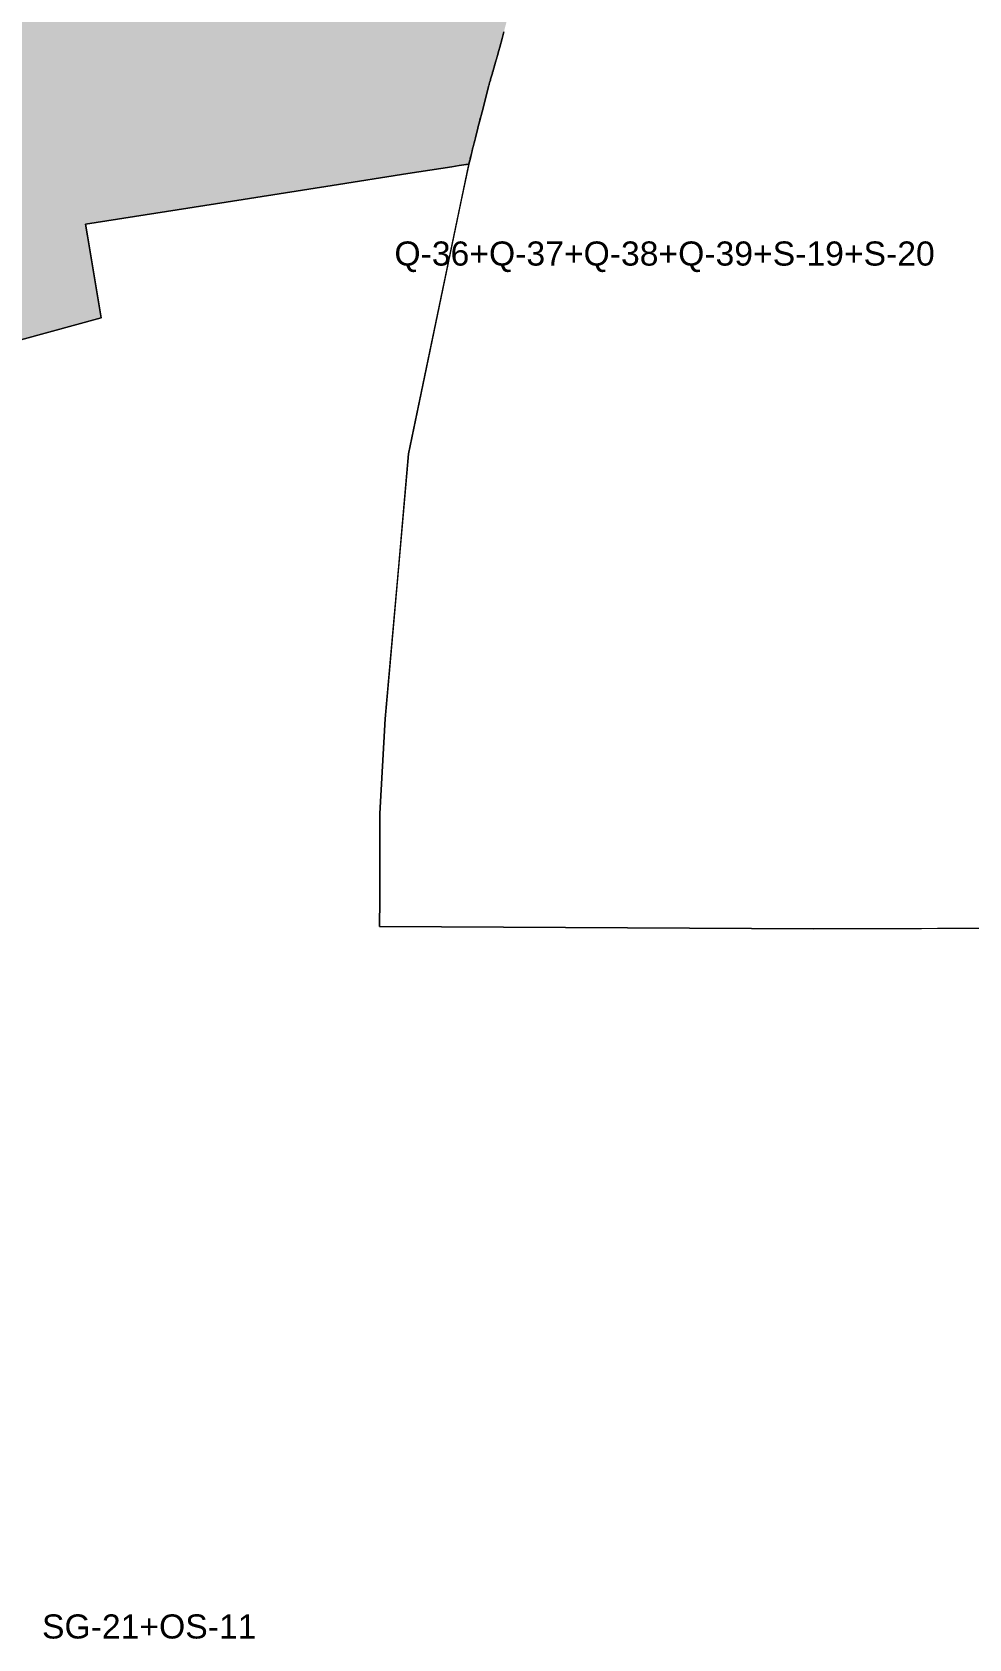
# Model space of a CAD drawing. Header units: metres. Extents: x 662613 to 666742, y 2728069 to 2732733.
# Drawn here: x 664188.3 to 664258.2, y 2730494.8 to 2730614.7 of the extents above; entities that cross this region are included whole.
import ezdxf
from ezdxf.enums import TextEntityAlignment as Align

# ---------------------------------------------------------------- set-up
doc = ezdxf.new("R2010")
doc.units = ezdxf.units.M
doc.header["$MEASUREMENT"] = 0
doc.layers.add('DQ_PLOT_ID', color=252, linetype='Continuous', lineweight=18)
doc.layers.add('Xref_DQ_MasterPlan_2024$0$DQ_PLOTS', color=252, linetype='Continuous', lineweight=15)
doc.layers.add('Open area$0$INTENSIVE LANDSCAPING AND PLAZAS', color=7, linetype='Continuous', true_color=0xecf9e2)
doc.styles.add('DQ_Plot_ID', font='arial.ttf')

# ---------------------------------------------------------------- blocks, each defined once
blk = doc.blocks.new('Xref_DQ_MasterPlan_2024')
at = {"layer": 'Xref_DQ_MasterPlan_2024$0$DQ_PLOTS'}
for points in [[(664223.47, 2730614.76), (664223.34, 2730614.27), (664223.16, 2730613.62), (664223.09, 2730613.36), (664223.07, 2730613.29), (664223.03, 2730613.16), (664222.84, 2730612.5), (664222.64, 2730611.78), (664222.63, 2730611.77), (664222.61, 2730611.69), (664222.48, 2730611.23), (664222.47, 2730611.22), (664222.47, 2730611.21), (664222.46, 2730611.16), (664222.42, 2730611.03), (664222.4, 2730610.97), (664222.39, 2730610.93), (664222.38, 2730610.88), (664222.37, 2730610.87), (664222.36, 2730610.81), (664222.33, 2730610.71), (664222.32, 2730610.69), (664222.11, 2730609.86), (664221.84, 2730608.79), (664221.77, 2730608.51), (664221.75, 2730608.43), (664221.65, 2730608.05), (664221.56, 2730607.7), (664221.5, 2730607.46), (664221.4, 2730607.08), (664221.39, 2730607.04), (664221.25, 2730606.47), (664221.22, 2730606.37), (664221.17, 2730606.17), (664221.16, 2730606.14), (664220.94, 2730605.24), (664220.85, 2730604.9), (664220.81, 2730604.89), (664220.12, 2730604.78), (664219.59, 2730604.7), (664216.3, 2730604.18), (664210.65, 2730603.29), (664202.75, 2730602.05), (664192.25, 2730600.4), (664193.42, 2730593.43), (664181.67, 2730590.22)], [(664270.74, 2730547.9), (664248.4, 2730547.84), (664246.58, 2730547.84), (664214.19, 2730548), (664214.2, 2730550.02), (664214.22, 2730556.43), (664214.61, 2730563.49), (664215.62, 2730574.9), (664216.35, 2730583.28), (664220.82, 2730604.74), (664220.85, 2730604.9), (664220.88, 2730605), (664220.91, 2730605.12), (664220.94, 2730605.24), (664220.94, 2730605.28), (664220.95, 2730605.31), (664220.96, 2730605.33), (664220.96, 2730605.35), (664220.98, 2730605.42), (664221.04, 2730605.66), (664221.07, 2730605.75), (664221.16, 2730606.14), (664221.17, 2730606.17), (664221.22, 2730606.37), (664221.25, 2730606.46), (664221.25, 2730606.47), (664221.34, 2730606.83), (664221.35, 2730606.88), (664221.39, 2730607.04), (664221.4, 2730607.08), (664221.5, 2730607.46), (664221.56, 2730607.7), (664221.65, 2730608.05), (664221.71, 2730608.29), (664221.75, 2730608.43), (664221.77, 2730608.51), (664221.84, 2730608.79), (664222.11, 2730609.86), (664222.32, 2730610.69), (664222.33, 2730610.71), (664222.36, 2730610.81), (664222.37, 2730610.87), (664222.38, 2730610.88), (664222.39, 2730610.93), (664222.4, 2730610.97), (664222.42, 2730611.03), (664222.46, 2730611.16), (664222.47, 2730611.21), (664222.47, 2730611.22), (664222.48, 2730611.23), (664222.61, 2730611.69), (664222.63, 2730611.77), (664222.64, 2730611.78), (664222.79, 2730612.32), (664222.84, 2730612.5), (664222.91, 2730612.72), (664223.03, 2730613.16), (664223.07, 2730613.29), (664223.09, 2730613.36), (664223.16, 2730613.62), (664223.34, 2730614.27), (664223.36, 2730614.35), (664223.47, 2730614.76)], [(664181.67, 2730590.22), (664193.42, 2730593.43), (664192.54, 2730598.68), (664192.25, 2730600.4), (664192.25, 2730600.4), (664202.75, 2730602.05), (664210.65, 2730603.29), (664216.3, 2730604.18), (664219.59, 2730604.7), (664220.12, 2730604.78), (664220.85, 2730604.9), (664220.26, 2730602.08), (664216.35, 2730583.28), (664214.61, 2730563.49), (664214.22, 2730556.43), (664214.2, 2730550.02), (664214.19, 2730548), (664246.58, 2730547.84), (664270.74, 2730547.9)]]:
    blk.add_lwpolyline(points, dxfattribs=at)
blk = doc.blocks.new('Open area')
at = {"layer": 'Open area$0$INTENSIVE LANDSCAPING AND PLAZAS'}
blk.add_hatch(color=256, dxfattribs=at).paths.add_polyline_path([(664231.1, 2730637.34), (664230.96, 2730637.01), (664231.02, 2730637.15), (664230.93, 2730636.95), (664230.88, 2730636.82), (664230.66, 2730636.29), (664230.42, 2730635.71), (664230.38, 2730635.61), (664230.2, 2730635.17), (664230.14, 2730635.01), (664229.89, 2730634.42), (664229.68, 2730633.91), (664229.59, 2730633.69), (664229.52, 2730633.53), (664229.47, 2730633.4), (664229.27, 2730632.91), (664229.19, 2730632.67), (664229.12, 2730632.44), (664229.12, 2730632.44), (664229.08, 2730632.32), (664228.97, 2730631.98), (664228.58, 2730630.76), (664228.52, 2730630.59), (664228.5, 2730630.51), (664228.42, 2730630.26), (664228.39, 2730630.18), (664228.25, 2730629.76), (664228.16, 2730629.47), (664228.07, 2730629.19), (664228.01, 2730629), (664227.81, 2730628.41), (664227.8, 2730628.39), (664227.63, 2730627.9), (664227.35, 2730627.05), (664227.31, 2730626.94), (664227.25, 2730626.76), (664227.04, 2730626.12), (664227.03, 2730626.1), (664226.96, 2730625.9), (664226.71, 2730625.15), (664226.51, 2730624.55), (664226.47, 2730624.43), (664226.25, 2730623.79), (664226.22, 2730623.7), (664226.18, 2730623.56), (664226.13, 2730623.41), (664226.11, 2730623.37), (664226.04, 2730623.16), (664225.99, 2730623.01), (664225.94, 2730622.86), (664225.87, 2730622.66), (664225.72, 2730622.2), (664225.58, 2730621.77), (664225.49, 2730621.51), (664225.45, 2730621.4), (664225.35, 2730621.1), (664225.03, 2730620.14), (664224.97, 2730619.93), (664224.92, 2730619.75), (664224.89, 2730619.66), (664224.56, 2730618.48), (664224.55, 2730618.45), (664224.46, 2730618.17), (664223.98, 2730616.67), (664223.96, 2730616.58), (664223.95, 2730616.57), (664223.75, 2730615.8), (664223.71, 2730615.66), (664223.68, 2730615.55), (664223.64, 2730615.41), (664223.58, 2730615.18), (664223.47, 2730614.76), (664223.34, 2730614.27), (664223.16, 2730613.62), (664223.09, 2730613.36), (664223.07, 2730613.29), (664223.03, 2730613.16), (664222.84, 2730612.5), (664222.64, 2730611.78), (664222.63, 2730611.77), (664222.61, 2730611.69), (664222.48, 2730611.23), (664222.47, 2730611.22), (664222.47, 2730611.21), (664222.46, 2730611.16), (664222.42, 2730611.03), (664222.4, 2730610.97), (664222.39, 2730610.93), (664222.38, 2730610.88), (664222.37, 2730610.87), (664222.36, 2730610.81), (664222.33, 2730610.71), (664222.32, 2730610.69), (664222.11, 2730609.86), (664221.84, 2730608.79), (664221.77, 2730608.51), (664221.75, 2730608.43), (664221.65, 2730608.05), (664221.56, 2730607.7), (664221.5, 2730607.46), (664221.4, 2730607.08), (664221.39, 2730607.04), (664221.25, 2730606.47), (664221.22, 2730606.37), (664221.17, 2730606.17), (664221.16, 2730606.14), (664220.94, 2730605.24), (664220.85, 2730604.9), (664220.81, 2730604.89), (664220.12, 2730604.78), (664219.59, 2730604.7), (664216.3, 2730604.18), (664210.65, 2730603.29), (664202.75, 2730602.05), (664192.25, 2730600.4), (664193.42, 2730593.43), (664181.67, 2730590.22), (664176.99, 2730585.71), (664175.07, 2730587.59), (664171.93, 2730587.66), (664166.62, 2730582.51), (664161.38, 2730578.68), (664166.32, 2730573.68), (664161.15, 2730568.73), (664159.15, 2730566.81), (664157.51, 2730565.25), (664156.06, 2730575.95), (664155.83, 2730577.41), (664153.52, 2730592.09), (664144.91, 2730605.9), (664143.95, 2730606.02), (664142.33, 2730606.22), (664142.01, 2730606.26), (664141.47, 2730606.33), (664141.46, 2730606.33), (664141.07, 2730606.38), (664138.83, 2730606.66), (664136.79, 2730606.92), (664134.53, 2730607.2), (664133.93, 2730607.28), (664130.15, 2730607.75), (664128.54, 2730607.95), (664127.47, 2730608.08), (664126, 2730608.27), (664125.36, 2730608.35), (664124.46, 2730608.46), (664124.46, 2730608.5), (664124.51, 2730608.99), (664127.86, 2730639.48), (664176.68, 2730633.41), (664178.22, 2730634.01), (664187.42, 2730639.08), (664185.91, 2730642.18), (664186.49, 2730642.48), (664181.67, 2730652.28), (664206.68, 2730664.55), (664220.14, 2730671.19), (664222.45, 2730666.5), (664227.95, 2730655.33), (664230.67, 2730649.81), (664233.05, 2730644.97), (664233.4, 2730644.26), (664233.52, 2730644.01), (664233.55, 2730643.95), (664233.68, 2730643.68), (664233.69, 2730643.64), (664233.66, 2730643.58), (664232.56, 2730640.9), (664232.55, 2730640.88), (664232.48, 2730640.72), (664232.06, 2730639.68), (664232.02, 2730639.6), (664231.92, 2730639.34), (664231.88, 2730639.24), (664231.23, 2730637.67), (664231.19, 2730637.58), (664231.1, 2730637.34)], flags=0)

msp = doc.modelspace()

# ---------------------------------------------------------------- block references
for name in ['Xref_DQ_MasterPlan_2024', 'Open area']:
    msp.add_blockref(name, (0, 0))

# ---------------------------------------------------------------- texts
at = {"layer": 'DQ_PLOT_ID', "style": 'DQ_Plot_ID'}
for s, p in [('Q-36+Q-37+Q-38+Q-39+S-19+S-20', (664235.46, 2730597.32)), ('SG-21+OS-11', (664197, 2730494.87))]:
    msp.add_text(s, height=1.8, dxfattribs=at).set_placement(p, align=Align.CENTER)

doc.saveas('drawing.dxf')
